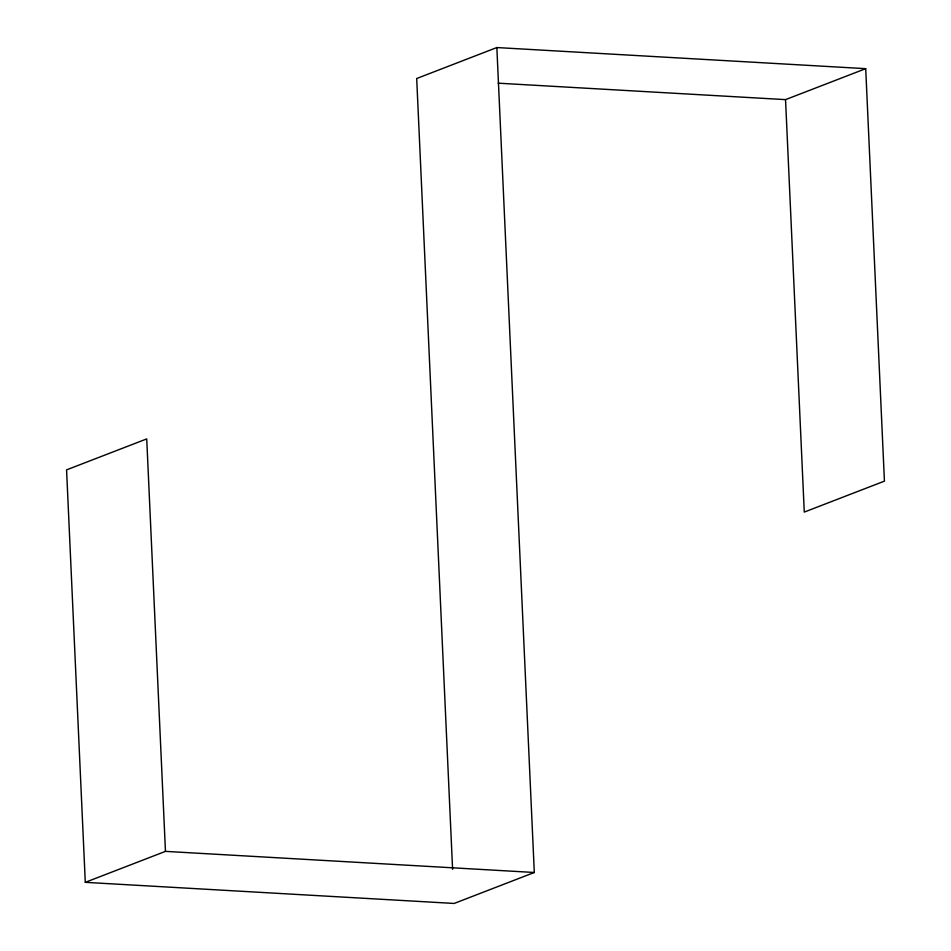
<?xml version="1.0" encoding="UTF-8"?>
<svg xmlns="http://www.w3.org/2000/svg" width="951" height="951" viewBox="0 0 951 951"><rect width="100%" height="100%" fill="white"/><g stroke="black" fill="none" stroke-linecap="round" stroke-linejoin="round"><path stroke-width="1.43" d="M865.707 68.662L785.538 99.629L804.273 512.09L884.43 481.135L865.707 68.662L496.85 47.55L416.693 78.517L452.593 869.321M165.462 851.371L146.727 438.91L66.57 469.865L85.293 882.338L165.462 851.371L534.307 872.483L496.85 47.55M534.307 872.483L454.15 903.45L85.293 882.338M498.158 83.177L785.538 99.629"/></g></svg>
